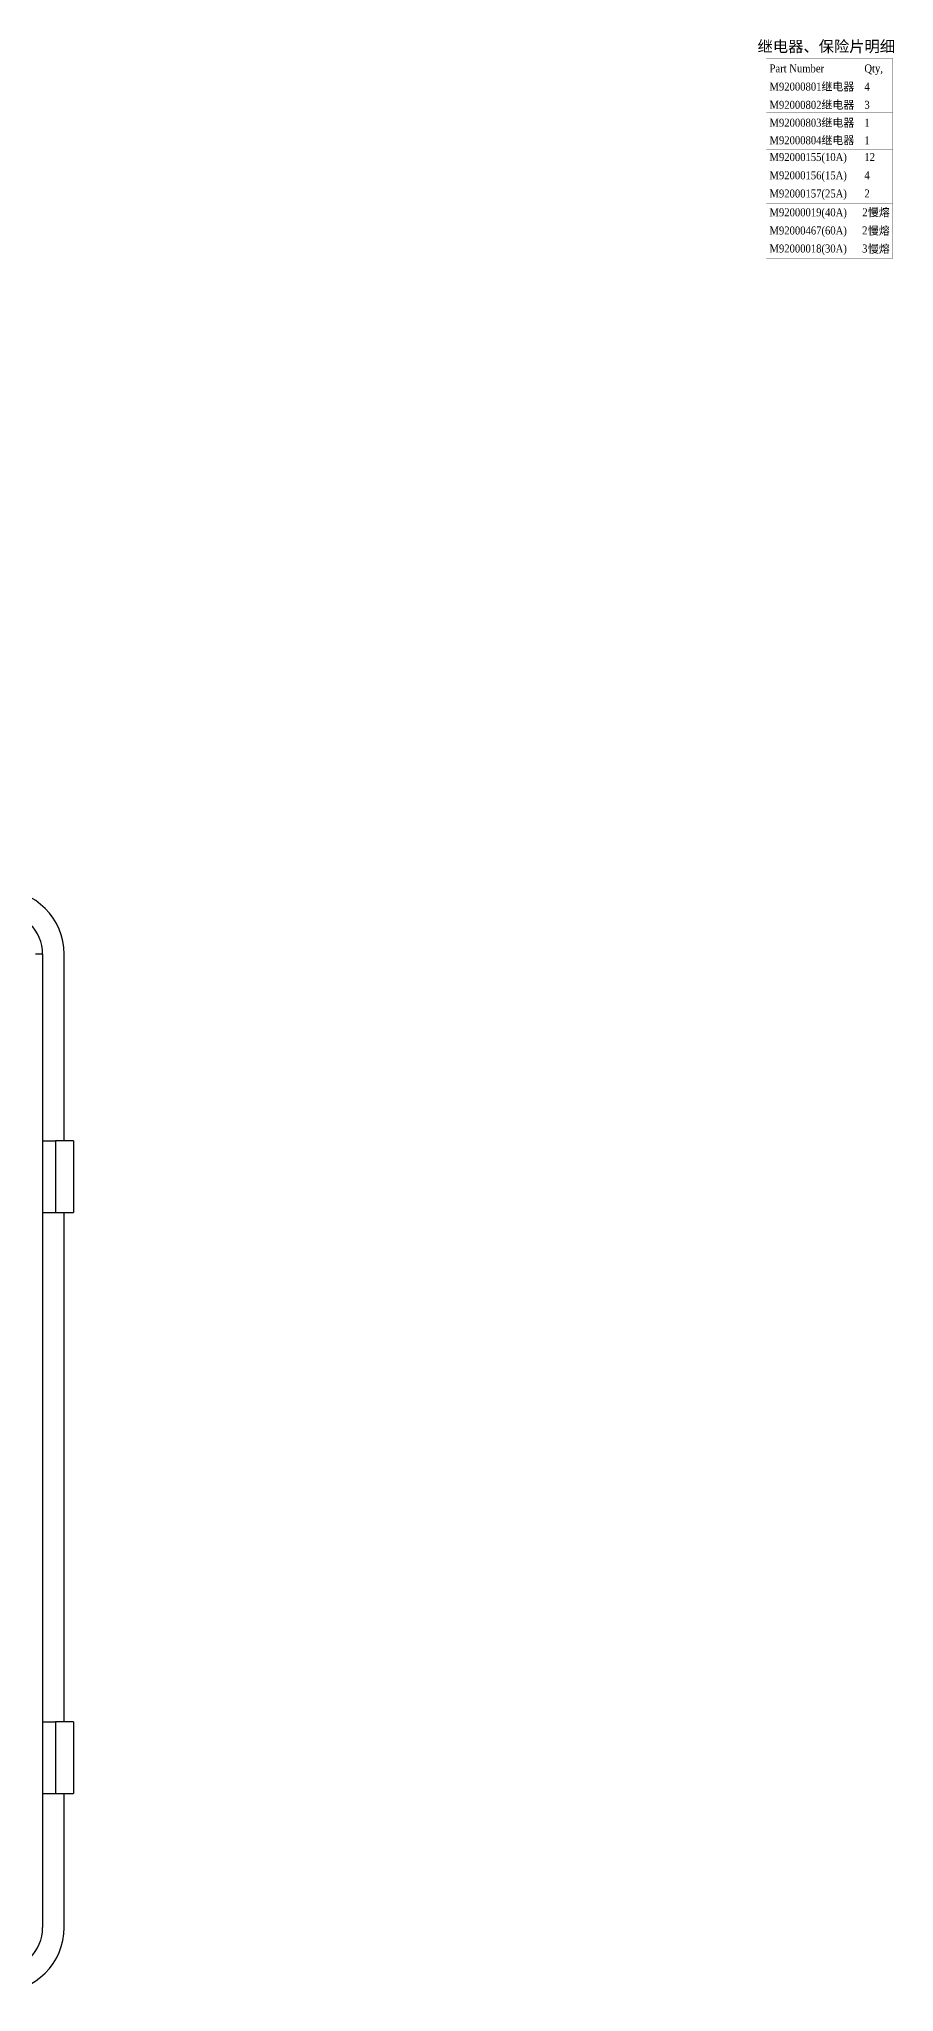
# Model space of a CAD drawing. Header units: millimetres. Extents: x -2653 to 6698, y -4403 to -42.
# Drawn here: x -1035.9 to -853.2, y -838.9 to -421.8 of the extents above; entities that cross this region are included whole.
import ezdxf

# ---------------------------------------------------------------- set-up
doc = ezdxf.new("R2010")
doc.units = ezdxf.units.MM
doc.header["$MEASUREMENT"] = 0
doc.layers.add('03', color=3, linetype='Continuous')
doc.styles.add('Garamond_Style', font='GARA.TTF')

# ---------------------------------------------------------------- blocks, each defined once
blk = doc.blocks.new('BX22012-1成')
at = {"color": 0, "lineweight": -3, "ltscale": 0.033784}
blk.add_line((1206.98, 284), (1205.45, 284), dxfattribs=at)
at = {"color": 0, "lineweight": -3}
for p, q in [((1206.98, 284), (1206.98, 76.12)), ((1211.58, 244.16), (1211.58, 284)), ((1211.58, 120.03), (1211.58, 228.84)), ((1211.58, 76.1), (1211.58, 104.71))]:
    blk.add_line(p, q, dxfattribs=at)
at = {"color": 0, "lineweight": -3, "ltscale": 0.060811}
for p, q in [((1206.98, 244.16), (1209.74, 244.16)), ((1206.98, 228.84), (1209.74, 228.84)), ((1206.98, 120.03), (1209.74, 120.03)), ((1206.98, 104.71), (1209.74, 104.71))]:
    blk.add_line(p, q, dxfattribs=at)
at = {"color": 0, "lineweight": -3, "ltscale": 0.084459}
for p, q in [((1213.57, 244.16), (1209.74, 244.16)), ((1209.74, 228.84), (1213.57, 228.84)), ((1213.57, 120.03), (1209.74, 120.03)), ((1209.74, 104.71), (1213.57, 104.71))]:
    blk.add_line(p, q, dxfattribs=at)
at = {"color": 0, "lineweight": -3, "ltscale": 0.337839}
for p, q in [((1209.74, 244.16), (1209.74, 228.84)), ((1213.57, 244.16), (1213.57, 228.84))]:
    blk.add_line(p, q, dxfattribs=at)
at = {"color": 0, "lineweight": -3, "ltscale": 0.337837}
for p, q in [((1209.74, 120.03), (1209.74, 104.71)), ((1213.57, 120.03), (1213.57, 104.71))]:
    blk.add_line(p, q, dxfattribs=at)
at = {"color": 0, "lineweight": -3}
for centre, radius, start, end in [((1197.79, 284), 13.79, 0, 90), ((1197.79, 284), 9.19, 0, 90), ((1197.79, 76.13), 13.79, 270, 0), ((1197.79, 76.13), 9.19, 270, 0)]:
    blk.add_arc(centre, radius, start, end, dxfattribs=at)

msp = doc.modelspace()

# ---------------------------------------------------------------- linework, layer by layer
at = {"color": 0, "linetype": 'ByBlock', "lineweight": 9, "const_width": 0.026}
for points in [[(-880.49, -425.86), (-853.54, -425.86)], [(-880.49, -425.86), (-853.54, -425.86)], [(-880.49, -429.75), (-853.54, -429.75)], [(-880.49, -445.3), (-853.54, -445.3)]]:
    msp.add_lwpolyline(points, dxfattribs=at)
at = {"layer": '03', "color": 0, "linetype": 'ByBlock', "lineweight": 9, "const_width": 0.026}
for points in [[(-880.49, -425.86), (-880.49, -468.63)], [(-860.21, -425.86), (-860.21, -468.61)], [(-853.54, -425.86), (-853.54, -468.63)], [(-880.49, -433.64), (-853.54, -433.64)], [(-880.49, -437.52), (-853.54, -437.52)], [(-880.49, -441.41), (-853.54, -441.41)], [(-880.49, -449.19), (-853.54, -449.19)], [(-880.49, -453.08), (-853.54, -453.08)], [(-880.49, -456.96), (-853.54, -456.96)], [(-880.49, -460.85), (-853.54, -460.85)], [(-880.49, -464.74), (-853.54, -464.74)], [(-880.49, -468.63), (-853.54, -468.63)]]:
    msp.add_lwpolyline(points, dxfattribs=at)

# ---------------------------------------------------------------- block references
msp.add_blockref('BX22012-1成', (-2242.14, -901.24))

# ---------------------------------------------------------------- texts
at = {"color": 0, "linetype": 'ByBlock', "lineweight": 9, "style": 'Garamond_Style'}
for s, height, p in [('继电器、保险片明细', 2.393, (-882.38, -424.53)), ('Part Number', 1.709, (-879.83, -428.89)), ('Qty,', 1.709, (-859.56, -428.89))]:
    msp.add_text(s, height=height, rotation=360, dxfattribs=at).set_placement(p)
at = {"layer": '03', "color": 0, "linetype": 'ByBlock', "lineweight": 9, "style": 'Garamond_Style'}
for s, height, p in [('M92000801继电器', 1.709, (-879.83, -432.78)), ('4', 1.71, (-859.56, -432.78)), ('M92000802继电器 ', 1.709, (-879.83, -436.67)), ('3', 1.71, (-859.56, -436.67)), ('M92000803继电器 ', 1.709, (-879.83, -440.49)), ('1', 1.71, (-859.56, -440.49)), ('M92000804继电器 ', 1.709, (-879.83, -444.24)), ('M92000155(10A)', 1.709, (-879.83, -447.83)), ('1', 1.71, (-859.56, -444.24)), ('12', 1.709, (-859.56, -447.83)), ('M92000156(15A)', 1.709, (-879.83, -451.72)), ('4', 1.71, (-859.56, -451.72)), ('M92000157(25A)', 1.709, (-879.83, -455.61)), ('2', 1.71, (-859.56, -455.61)), ('M92000019(40A)', 1.709, (-879.83, -459.63)), ('2', 1.71, (-860, -459.63)), ('慢熔', 1.709, (-858.79, -459.63)), ('M92000467(60A)', 1.709, (-879.83, -463.51)), ('2', 1.71, (-860.04, -463.51)), ('慢熔', 1.709, (-858.79, -463.56)), ('M92000018(30A)', 1.709, (-879.83, -467.36)), ('3', 1.71, (-860.04, -467.36)), ('慢熔', 1.709, (-858.79, -467.44))]:
    msp.add_text(s, height=height, rotation=360, dxfattribs=at).set_placement(p)

doc.saveas('drawing.dxf')
